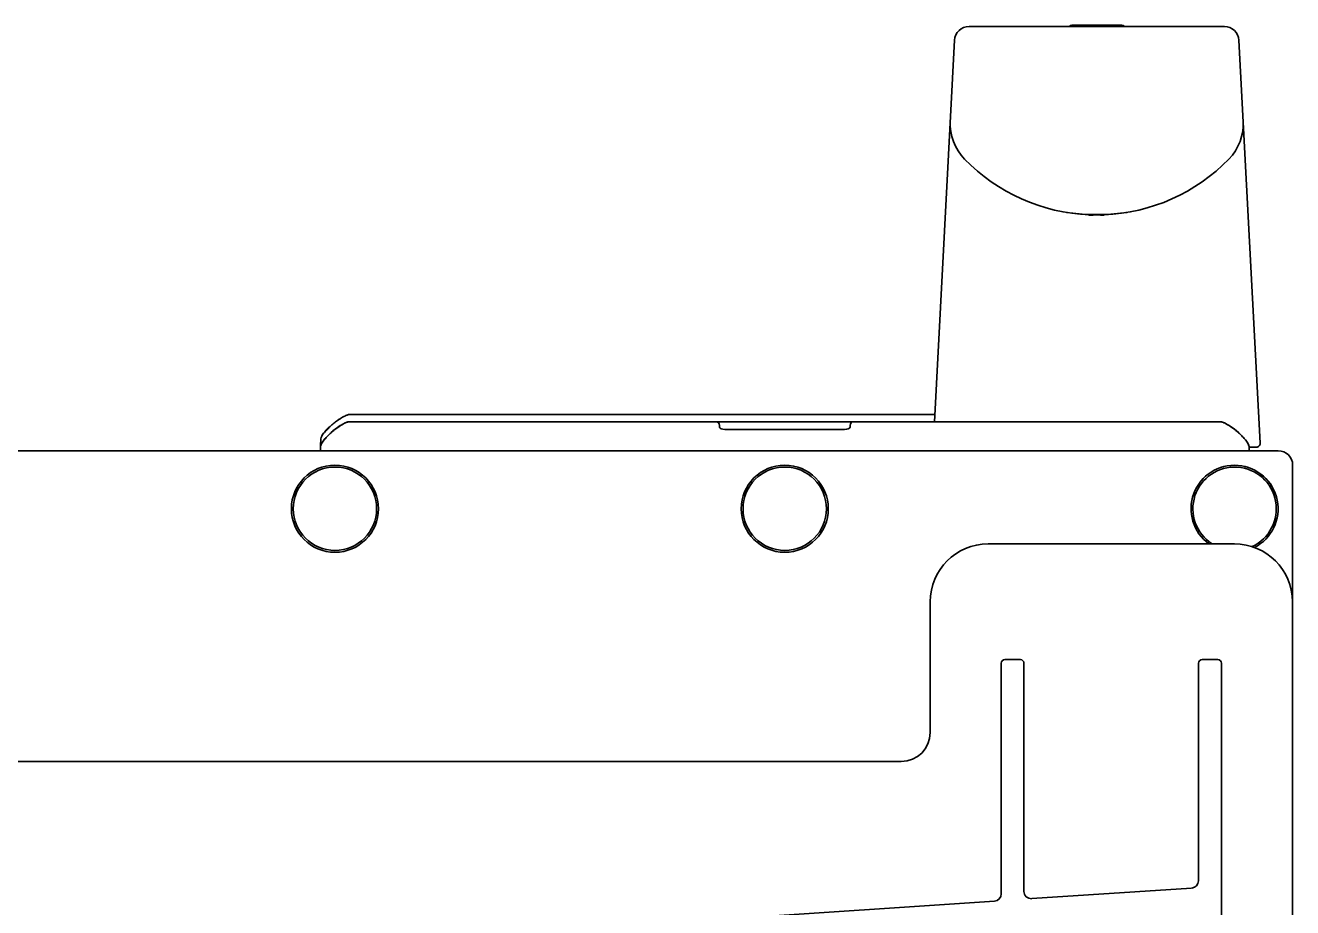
# Model space of a CAD drawing. Extents: x 6336 to 10269, y -393 to 2899.
# Drawn here: x 9002.4 to 9177.1, y 2777.5 to 2899.2 of the extents above; entities that cross this region are included whole.
import ezdxf

# ---------------------------------------------------------------- set-up
doc = ezdxf.new("R2010")
doc.units = 0
doc.header["$LTSCALE"] = 5
doc.layers.add('1', color=7, linetype='CONTINUOUS', true_color=0xffffff)

msp = doc.modelspace()

# ---------------------------------------------------------------- linework, layer by layer
at = {"layer": '1', "color": 7, "linetype": 'Continuous', "lineweight": 35}
for p, q in [((9132.47, 2899.03), (9167.67, 2899.03)), ((9153.53, 2899.18), (9146.62, 2899.18)), ((9127.72, 2844.53), (9130.47, 2897.13)), ((9172.58, 2841.55), (9169.67, 2897.13)), ((9148.9, 2873.08), (9148.91, 2873.07)), ((9148.9, 2873.08), (9148.91, 2873.07)), ((9127.77, 2845.53), (9047.13, 2845.53)), ((9047.08, 2844.53), (9046.87, 2844.5)), ((9047.08, 2844.53), (9046.87, 2844.5)), ((9047.08, 2844.53), (9050.08, 2844.53)), ((9049.25, 2844.53), (9049.24, 2844.53)), ((9049.24, 2844.53), (9049.24, 2844.53)), ((9049.24, 2844.53), (9164.91, 2844.53)), ((9098.07, 2844.03), (9098.07, 2843.74)), ((9116.07, 2843.74), (9116.07, 2844.03)), ((9116.07, 2843.75), (9116.07, 2843.75)), ((9163.91, 2844.53), (9163.9, 2844.53)), ((9164.06, 2844.53), (9167.06, 2844.53)), ((9167.06, 2844.53), (9167.28, 2844.5)), ((9167.35, 2844.48), (9167.28, 2844.5)), ((9043.1, 2841.2), (9043.13, 2842.17)), ((9115.32, 2843.45), (9098.82, 2843.45)), ((9175.07, 2840.53), (8431.07, 2840.53)), ((9043.08, 2841.1), (9043.07, 2840.53)), ((9171.06, 2841.1), (9171.07, 2840.53)), ((9172.09, 2841.03), (9171.06, 2841.03)), ((9177.07, 2792.53), (9177.07, 2838.53)), ((9169.04, 2827.69), (9135.1, 2827.69)), ((9135.1, 2827.69), (9135.1, 2827.68)), ((9169.04, 2827.68), (9135.1, 2827.68)), ((9169.04, 2827.69), (9169.04, 2827.68)), ((9127.11, 2819.7), (9127.11, 2801.68)), ((9127.11, 2819.7), (9127.11, 2801.68)), ((9177.03, 2757.76), (9177.03, 2819.7)), ((9136.9, 2811.23), (9136.9, 2779.43)), ((9137.41, 2811.73), (9137.4, 2811.73)), ((9137.41, 2811.73), (9139.53, 2811.73)), ((9139.54, 2811.73), (9139.53, 2811.73)), ((9140.04, 2779.77), (9140.04, 2811.23)), ((9164.09, 2811.23), (9164.09, 2781.24)), ((9164.6, 2811.73), (9164.59, 2811.73)), ((9164.6, 2811.73), (9166.75, 2811.73)), ((9166.75, 2811.73), (9166.76, 2811.73)), ((9167.26, 2811.23), (9167.26, 2760.23)), ((9127.11, 2801.68), (9127.11, 2801.68)), ((9123.12, 2797.69), (8483.03, 2797.69)), ((9123.12, 2797.68), (8483.03, 2797.68)), ((9123.12, 2797.69), (9123.12, 2797.68)), ((9163.15, 2780.24), (9141.11, 2778.78)), ((9135.97, 2778.43), (8903.3, 2763))]:
    msp.add_line(p, q, dxfattribs=at)
for points in [[(9145.89, 2873.37), (9148.54, 2873.08), (9151.56, 2873.08), (9154.26, 2873.37)], [(9046.87, 2844.5), (9046.79, 2844.48), (9046.49, 2844.36), (9046.17, 2844.2), (9045.84, 2844), (9045.46, 2843.75), (9045.1, 2843.49), (9044.8, 2843.25), (9044.54, 2843.02), (9044.3, 2842.8), (9044.09, 2842.6), (9043.91, 2842.4), (9043.74, 2842.22), (9043.59, 2842.04), (9043.46, 2841.87), (9043.34, 2841.7), (9043.24, 2841.53), (9043.15, 2841.36), (9043.1, 2841.2), (9043.08, 2841.1)], [(9098.82, 2843.45), (9098.79, 2843.45), (9098.54, 2843.48), (9098.31, 2843.56), (9098.15, 2843.66), (9098.08, 2843.74), (9098.07, 2843.75)], [(9116.07, 2843.75), (9116.06, 2843.74), (9115.99, 2843.65), (9115.82, 2843.55), (9115.59, 2843.48), (9115.32, 2843.45)], [(9171.06, 2841.1), (9171.05, 2841.2), (9170.99, 2841.36), (9170.91, 2841.53), (9170.81, 2841.7), (9170.69, 2841.87), (9170.56, 2842.04), (9170.41, 2842.22), (9170.24, 2842.4), (9170.05, 2842.6), (9169.84, 2842.8), (9169.61, 2843.02), (9169.34, 2843.25), (9169.04, 2843.49), (9168.69, 2843.75), (9168.31, 2844), (9167.97, 2844.2), (9167.66, 2844.36), (9167.35, 2844.48), (9167.28, 2844.5)]]:
    msp.add_lwpolyline(points, dxfattribs=at)
for centre, radius in [((9045.07, 2832.53), 6), ((9107.07, 2832.53), 6), ((9045.07, 2832.53), 5.75), ((9107.07, 2832.53), 5.75)]:
    msp.add_circle(centre, radius, dxfattribs=at)
for centre, radius, start, end in [((9132.47, 2897.03), 2, 90, 177), ((9146.62, 2898.68), 0.5, 90, 135.487), ((9153.53, 2898.68), 0.5, 44.4998, 90), ((9167.67, 2897.03), 2, 3, 90), ((9136.88, 2885.61), 7, 177, 224.1229), ((9163.27, 2885.61), 7, 315.8771, 3), ((9150.07, 2898.41), 25.38, 224.1229, 267.7113), ((9150.07, 2898.41), 25.38, 272.2733, 315.8771), ((9150.22, 2877.52), 4.64, 253.6036, 255.6824), ((9149.33, 2875.02), 2.01, 262.7259, 264.7415), ((9149.32, 2875), 1.98, 264.7442, 265.3991), ((9149.32, 2874.99), 1.97, 265.3984, 266.7833), ((9149.32, 2874.98), 1.96, 266.7841, 267.6235), ((9149.32, 2874.97), 1.96, 267.6234, 268.8455), ((9149.32, 2874.97), 1.95, 268.8459, 270.9258), ((9149.32, 2874.97), 1.95, 270.9261, 271.9964), ((9149.32, 2874.97), 1.96, 271.9964, 273.0228), ((9149.32, 2874.98), 1.97, 273.0233, 274.286), ((9149.32, 2875), 1.98, 274.2856, 275.1372), ((9149.32, 2875.02), 2.01, 275.1401, 277.2744), ((9150.07, 2898.41), 25.38, 268.8485, 271.2991), ((9150.83, 2875.02), 2.01, 262.7256, 264.8598), ((9150.82, 2875), 1.98, 264.8627, 265.7144), ((9150.82, 2874.98), 1.97, 265.714, 266.9766), ((9150.82, 2874.97), 1.96, 266.9771, 268.0037), ((9150.82, 2874.97), 1.95, 268.0037, 269.0738), ((9150.82, 2874.96), 1.95, 269.0741, 270.1995), ((9150.82, 2874.97), 1.95, 270.1995, 271.1541), ((9150.82, 2874.97), 1.95, 271.1545, 272.3767), ((9150.82, 2874.98), 1.96, 272.3765, 273.2159), ((9150.82, 2874.99), 1.97, 273.2167, 274.6016), ((9150.82, 2875), 1.98, 274.6009, 275.2558), ((9150.82, 2875.02), 2.01, 275.2585, 277.2741), ((9051.76, 2835.84), 10.9, 128.6148, 129.3001), ((9048.13, 2841.71), 3.98, 110.9838, 115.0636), ((9097.57, 2844.03), 0.5, 0, 90), ((9116.57, 2844.03), 0.5, 90, 180), ((9172.09, 2841.53), 0.5, 270, 3), ((9175.07, 2838.53), 2, 0, 90), ((9169.07, 2832.53), 6, 297.183, 233.7935), ((9169.07, 2832.53), 5.75, 294.7436, 237.3493)]:
    msp.add_arc(centre, radius, start, end, dxfattribs=at)
for centre, major_axis, ratio, start_param, end_param in [((9135.12, 2819.68), (5.67, -5.67), 0.997776, 2.357564, 3.925621), ((9169.02, 2819.68), (-5.67, -5.67), 0.997776, 2.357564, 3.925621), ((9137.4, 2811.23), (0, -0.5), 0.99925, 3.141593, 4.712389), ((9139.54, 2811.23), (0.501, 0), 0.998459, 0, 1.570796), ((9164.59, 2811.23), (0, -0.5), 0.99925, 3.141593, 4.712389), ((9166.76, 2811.23), (0.501, 0), 0.998459, 0, 1.570796), ((9123.11, 2801.69), (2.84, -2.84), 0.996244, 5.499157, 7.067214), ((9163.09, 2781.24), (-0.477, -0.88), 0.998873, 0.561686, 2.067348), ((9135.91, 2779.43), (-0.477, -0.88), 0.998873, 0.561686, 2.067348), ((9141.04, 2779.77), (-0.739, -0.675), 0.998632, 5.543936, 7.178035)]:
    msp.add_ellipse(centre, major_axis=major_axis, ratio=ratio, start_param=start_param, end_param=end_param, dxfattribs=at)
for points, knots in [([(9047.13, 2845.53), (9046.98, 2845.53), (9046.75, 2845.45), (9046.43, 2845.31), (9046.12, 2845.16), (9045.75, 2844.92), (9045.29, 2844.62), (9044.78, 2844.21), (9044.37, 2843.85), (9044.06, 2843.54), (9043.84, 2843.31), (9043.61, 2843.07), (9043.42, 2842.8), (9043.24, 2842.52), (9043.14, 2842.32), (9043.13, 2842.17)], [0, 0, 0, 0, 0.0625, 0.125, 0.1875, 0.25, 0.375, 0.5, 0.625, 0.6875, 0.75, 0.8125, 0.875, 0.9375, 1, 1, 1, 1]), ([(9046.87, 2844.5), (9046.65, 2844.44), (9046.24, 2844.25), (9045.49, 2843.8), (9044.81, 2843.27), (9044.18, 2842.7), (9043.74, 2842.23), (9043.41, 2841.82), (9043.18, 2841.44), (9043.08, 2841.22), (9043.08, 2841.1)], [0, 0, 0, 0, 0.131314, 0.256446, 0.501664, 0.623395, 0.745135, 0.867853, 0.930791, 1, 1, 1, 1]), ([(9044.37, 2843.84), (9044.34, 2843.82), (9044.17, 2843.66), (9044, 2843.49), (9043.86, 2843.33)], [0, 0, 0, 0, 0.139504, 1, 1, 1, 1]), ([(9045.78, 2844.94), (9045.61, 2844.84), (9045.45, 2844.72), (9045.29, 2844.6), (9045.28, 2844.6)], [0, 0, 0, 0, 0.966345, 1, 1, 1, 1]), ([(9046.87, 2844.5), (9046.86, 2844.49), (9046.85, 2844.49), (9046.83, 2844.49), (9046.83, 2844.49)], [0, 0, 0, 0, 0.50167, 1, 1, 1, 1]), ([(9167.28, 2844.5), (9167.5, 2844.44), (9167.91, 2844.25), (9168.66, 2843.8), (9169.34, 2843.27), (9169.96, 2842.7), (9170.4, 2842.23), (9170.74, 2841.82), (9170.97, 2841.44), (9171.06, 2841.22), (9171.06, 2841.1)], [0, 0, 0, 0, 0.131311, 0.256443, 0.501662, 0.623393, 0.745134, 0.867852, 0.930791, 1, 1, 1, 1]), ([(9043.43, 2842.81), (9043.43, 2842.8), (9043.36, 2842.71), (9043.3, 2842.61), (9043.24, 2842.51), (9043.24, 2842.51)], [0, 0, 0, 0, 0.02406, 0.977892, 1, 1, 1, 1])]:
    msp.add_open_spline(points, degree=3, knots=knots, dxfattribs=at)

doc.saveas('drawing.dxf')
